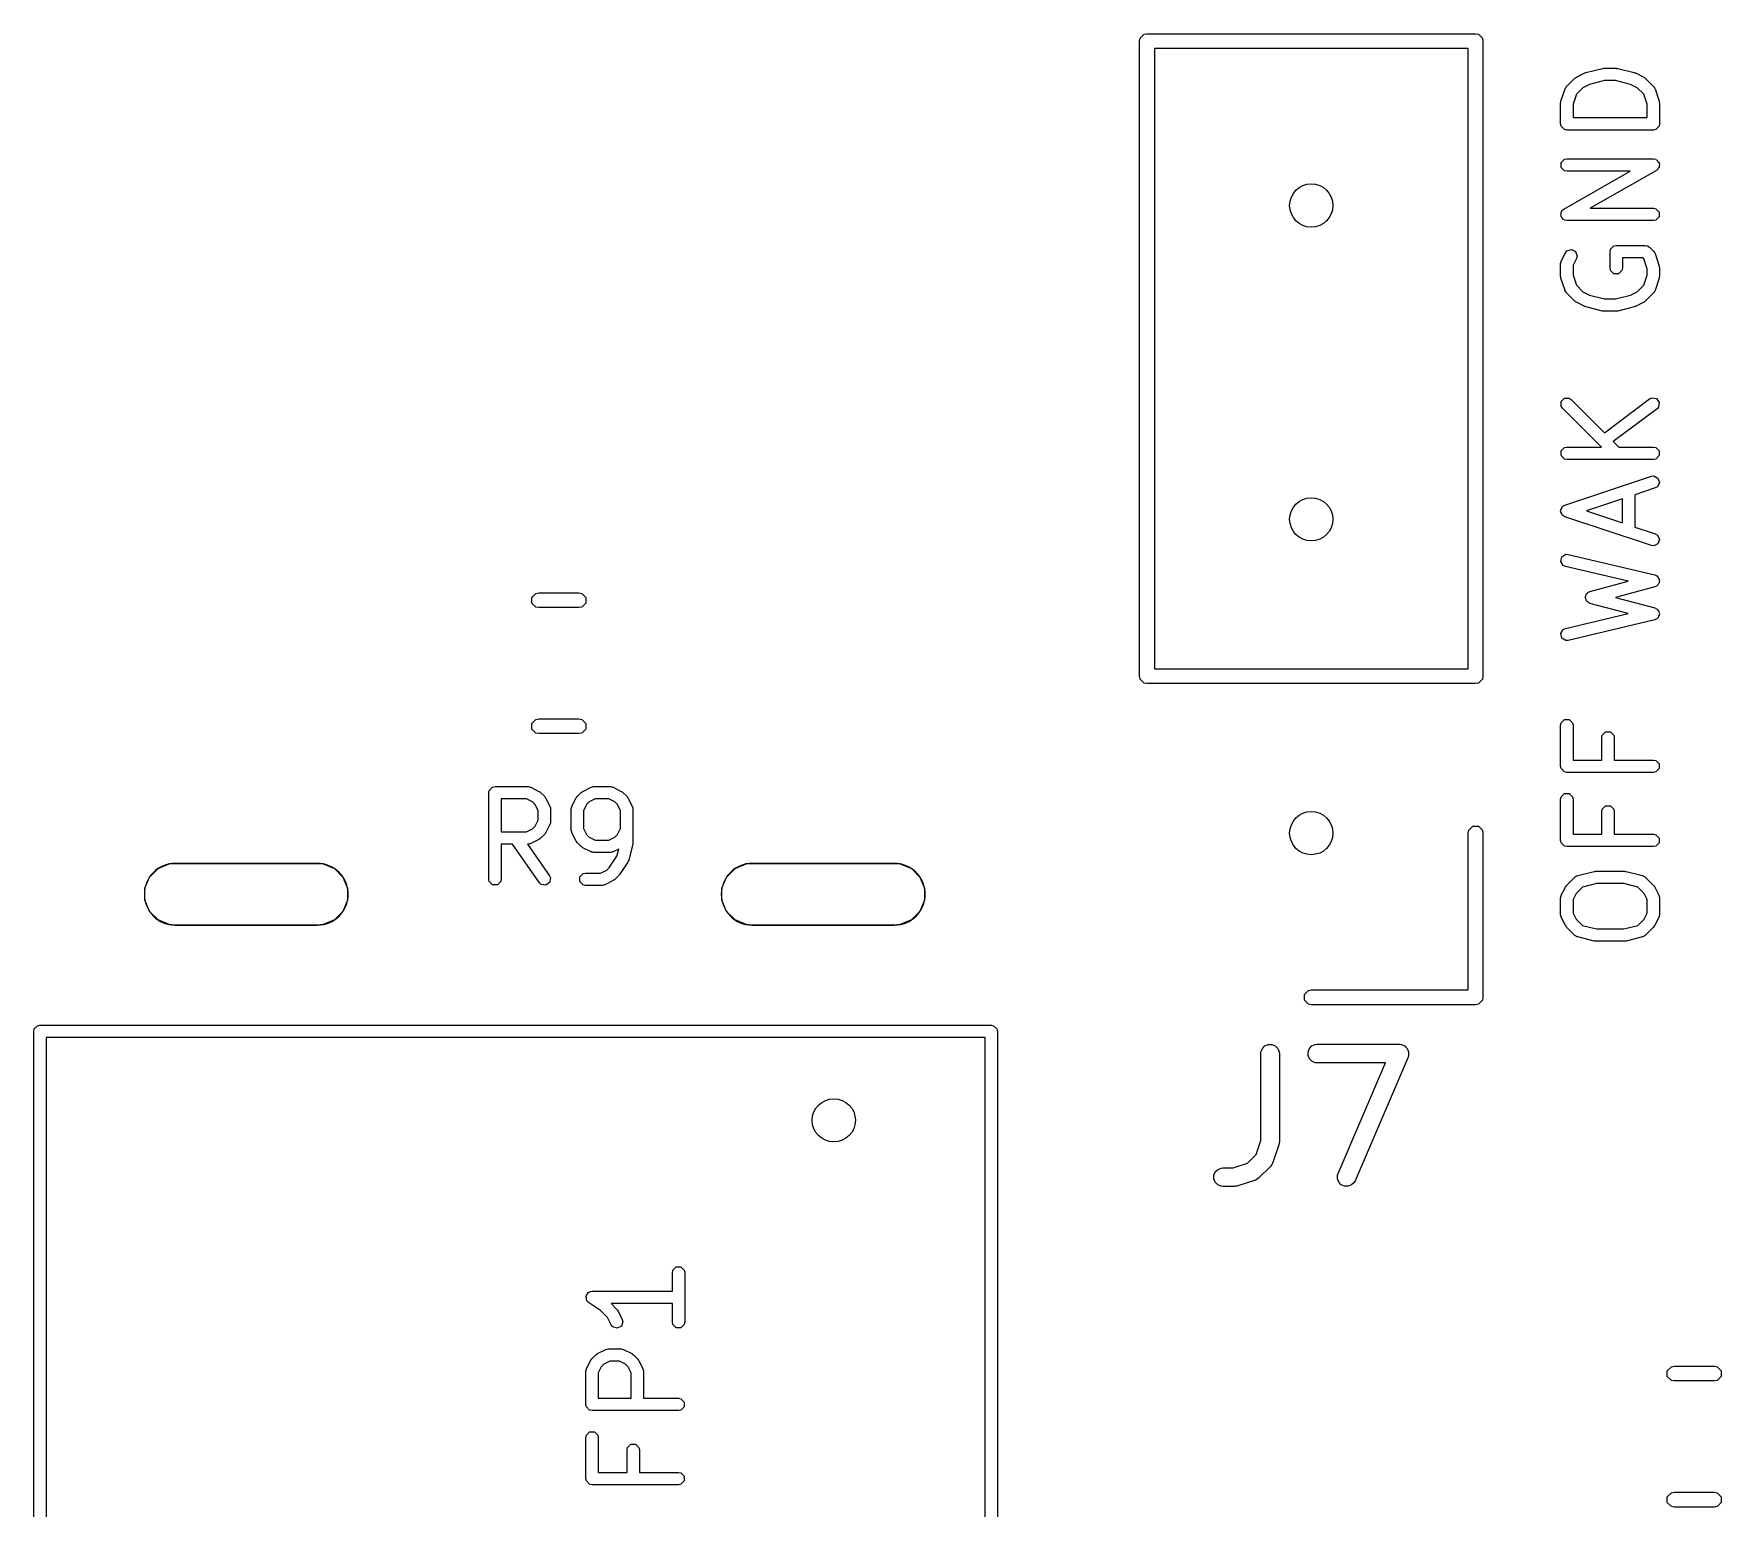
# Model space of a CAD drawing. Extents: x 2.09 to 4.49, y -4.78 to -2.96.
# Drawn here: x 2.085 to 2.623, y -4.279 to -3.809 of the extents above; entities that cross this region are included whole.
import ezdxf

# ---------------------------------------------------------------- set-up
doc = ezdxf.new("R2010")
doc.units = 0
doc.header["$MEASUREMENT"] = 0
doc.layers.add('BLACK', color=7, linetype='CONTINUOUS')

msp = doc.modelspace()

# ---------------------------------------------------------------- linework, layer by layer
at = {"layer": 'BLACK', "linetype": 'CONTINUOUS'}
for p, q in [((2.4374, -3.81161), (2.43758, -3.81071)), ((2.4374, -4.01398), (2.4374, -3.81161)), ((2.43758, -3.81071), (2.43886, -3.80943)), ((2.43886, -3.80943), (2.43976, -3.80925)), ((2.43976, -3.80925), (2.54449, -3.80925)), ((2.54449, -3.80925), (2.54539, -3.80943)), ((2.54539, -3.80943), (2.54667, -3.81071)), ((2.54667, -3.81071), (2.54685, -3.81161)), ((2.54685, -3.81161), (2.54685, -4.01398)), ((2.44213, -3.81398), (2.44213, -4.01161)), ((2.54213, -3.81398), (2.44213, -3.81398)), ((2.54213, -4.01161), (2.54213, -3.81398)), ((2.57638, -3.82327), (2.57662, -3.82308)), ((2.57662, -3.82308), (2.57925, -3.82176)), ((2.57925, -3.82176), (2.57946, -3.82171)), ((2.57946, -3.82171), (2.57965, -3.82162)), ((2.57965, -3.82162), (2.5849, -3.8203)), ((2.5849, -3.8203), (2.58514, -3.82029)), ((2.58514, -3.82029), (2.58538, -3.82024)), ((2.58538, -3.82024), (2.58932, -3.82024)), ((2.58932, -3.82024), (2.58955, -3.82029)), ((2.58955, -3.82029), (2.58979, -3.8203)), ((2.58979, -3.8203), (2.59504, -3.82162)), ((2.59504, -3.82162), (2.59524, -3.82171)), ((2.59524, -3.82171), (2.59545, -3.82176)), ((2.59545, -3.82176), (2.59807, -3.82308)), ((2.59807, -3.82308), (2.59832, -3.82327)), ((2.5717, -3.83078), (2.57301, -3.82684)), ((2.57301, -3.82684), (2.57306, -3.82675)), ((2.57306, -3.82671), (2.57324, -3.82645)), ((2.57306, -3.82675), (2.57306, -3.82671)), ((2.57324, -3.82645), (2.57339, -3.82617)), ((2.57339, -3.82617), (2.57343, -3.82615)), ((2.57343, -3.82615), (2.57349, -3.82607)), ((2.57349, -3.82607), (2.57611, -3.82345)), ((2.5766, -3.82853), (2.57554, -3.83172)), ((2.57611, -3.82345), (2.57638, -3.82327)), ((2.57867, -3.82646), (2.5766, -3.82853)), ((2.58082, -3.82538), (2.57867, -3.82646)), ((2.58562, -3.82418), (2.58082, -3.82538)), ((2.58907, -3.82418), (2.58562, -3.82418)), ((2.59388, -3.82538), (2.58907, -3.82418)), ((2.59602, -3.82646), (2.59388, -3.82538)), ((2.59809, -3.82853), (2.59602, -3.82646)), ((2.59916, -3.83172), (2.59809, -3.82853)), ((2.59832, -3.82327), (2.59858, -3.82345)), ((2.59858, -3.82345), (2.60121, -3.82607)), ((2.60121, -3.82607), (2.60126, -3.82615)), ((2.60126, -3.82615), (2.6013, -3.82617)), ((2.6013, -3.82617), (2.60146, -3.82645)), ((2.60146, -3.82645), (2.60163, -3.82671)), ((2.60163, -3.82671), (2.60163, -3.82675)), ((2.60163, -3.82675), (2.60168, -3.82684)), ((2.60168, -3.82684), (2.60299, -3.83078)), ((2.5716, -3.8314), (2.57166, -3.83109)), ((2.5716, -3.83796), (2.5716, -3.8314)), ((2.57166, -3.83109), (2.5717, -3.83078)), ((2.57554, -3.83172), (2.57554, -3.83599)), ((2.59916, -3.83599), (2.59916, -3.83172)), ((2.60299, -3.83078), (2.60303, -3.83109)), ((2.60303, -3.83109), (2.6031, -3.8314)), ((2.6031, -3.8314), (2.6031, -3.83796)), ((2.57175, -3.83871), (2.5716, -3.83796)), ((2.57281, -3.83978), (2.57175, -3.83871)), ((2.57554, -3.83599), (2.59916, -3.83599)), ((2.60295, -3.83871), (2.60188, -3.83978)), ((2.6031, -3.83796), (2.60295, -3.83871)), ((2.57357, -3.83993), (2.57281, -3.83978)), ((2.60113, -3.83993), (2.57357, -3.83993)), ((2.60188, -3.83978), (2.60113, -3.83993)), ((2.57175, -3.85033), (2.57281, -3.84927)), ((2.57281, -3.84927), (2.57357, -3.84912)), ((2.57357, -3.84912), (2.60113, -3.84912)), ((2.60113, -3.84912), (2.60188, -3.84927)), ((2.60188, -3.84927), (2.60207, -3.84946)), ((2.60207, -3.84946), (2.60233, -3.84953)), ((2.60233, -3.84953), (2.60259, -3.84997)), ((2.60259, -3.84997), (2.60295, -3.85033)), ((2.57175, -3.85184), (2.57175, -3.85033)), ((2.57281, -3.8529), (2.57175, -3.85184)), ((2.57259, -3.86512), (2.59371, -3.85305)), ((2.57357, -3.85305), (2.57281, -3.8529)), ((2.59371, -3.85305), (2.57357, -3.85305)), ((2.6021, -3.85279), (2.58098, -3.86486)), ((2.60268, -3.85229), (2.6021, -3.85279)), ((2.60275, -3.85203), (2.60268, -3.85229)), ((2.60295, -3.85184), (2.60275, -3.85203)), ((2.60295, -3.85033), (2.60295, -3.8506)), ((2.60295, -3.8506), (2.60308, -3.85084)), ((2.60308, -3.85084), (2.60295, -3.85133)), ((2.60295, -3.85133), (2.60295, -3.85184)), ((2.57175, -3.86608), (2.57194, -3.86589)), ((2.57175, -3.86659), (2.57175, -3.86608)), ((2.57194, -3.86589), (2.57201, -3.86563)), ((2.57201, -3.86563), (2.57259, -3.86512)), ((2.58098, -3.86486), (2.60113, -3.86486)), ((2.60113, -3.86486), (2.60188, -3.86501)), ((2.60188, -3.86501), (2.60295, -3.86608)), ((2.60295, -3.86608), (2.60295, -3.86759)), ((2.57162, -3.86708), (2.57175, -3.86659)), ((2.57175, -3.86732), (2.57162, -3.86708)), ((2.57175, -3.86759), (2.57175, -3.86732)), ((2.57211, -3.86795), (2.57175, -3.86759)), ((2.57236, -3.86839), (2.57211, -3.86795)), ((2.57262, -3.86846), (2.57236, -3.86839)), ((2.57281, -3.86865), (2.57262, -3.86846)), ((2.57357, -3.8688), (2.57281, -3.86865)), ((2.60113, -3.8688), (2.57357, -3.8688)), ((2.60188, -3.86865), (2.60113, -3.8688)), ((2.60295, -3.86759), (2.60188, -3.86865)), ((2.5875, -3.87789), (2.58856, -3.87682)), ((2.58856, -3.87682), (2.58932, -3.87668)), ((2.58932, -3.87668), (2.5985, -3.87668)), ((2.5985, -3.87668), (2.59926, -3.87682)), ((2.59926, -3.87682), (2.59989, -3.87725)), ((2.5716, -3.88244), (2.57169, -3.88214)), ((2.57169, -3.88214), (2.57175, -3.88183)), ((2.57175, -3.88183), (2.57178, -3.8818)), ((2.57178, -3.8818), (2.57181, -3.8817)), ((2.57181, -3.8817), (2.57312, -3.87908)), ((2.57312, -3.87908), (2.57359, -3.87847)), ((2.57359, -3.87847), (2.57502, -3.87799)), ((2.57502, -3.87799), (2.57637, -3.87867)), ((2.57664, -3.88084), (2.57554, -3.88305)), ((2.57637, -3.87867), (2.57684, -3.8801)), ((2.57684, -3.8801), (2.57664, -3.88084)), ((2.58735, -3.87864), (2.5875, -3.87789)), ((2.58735, -3.88389), (2.58735, -3.87864)), ((2.59769, -3.88061), (2.59128, -3.88061)), ((2.59128, -3.88061), (2.59128, -3.88389)), ((2.59809, -3.88102), (2.59769, -3.88061)), ((2.59916, -3.88421), (2.59809, -3.88102)), ((2.59989, -3.87725), (2.60121, -3.87856)), ((2.60121, -3.87856), (2.60126, -3.87865)), ((2.60126, -3.87865), (2.6013, -3.87867)), ((2.6013, -3.87867), (2.60146, -3.87894)), ((2.60146, -3.87894), (2.60163, -3.8792)), ((2.60163, -3.8792), (2.60163, -3.87925)), ((2.60163, -3.87925), (2.60168, -3.87933)), ((2.60168, -3.87933), (2.60299, -3.88327)), ((2.57162, -3.88248), (2.5716, -3.88244)), ((2.5716, -3.88258), (2.57162, -3.88248)), ((2.5716, -3.88652), (2.5716, -3.88258)), ((2.57166, -3.88683), (2.5716, -3.88652)), ((2.5717, -3.88714), (2.57166, -3.88683)), ((2.57301, -3.89108), (2.5717, -3.88714)), ((2.57554, -3.88305), (2.57554, -3.8862)), ((2.57554, -3.8862), (2.5766, -3.88939)), ((2.5875, -3.88465), (2.58735, -3.88389)), ((2.58856, -3.88571), (2.5875, -3.88465)), ((2.59007, -3.88571), (2.58856, -3.88571)), ((2.59113, -3.88465), (2.59007, -3.88571)), ((2.59128, -3.88389), (2.59113, -3.88465)), ((2.59809, -3.88939), (2.59916, -3.8862)), ((2.59916, -3.8862), (2.59916, -3.88421)), ((2.60299, -3.88714), (2.60168, -3.89108)), ((2.60299, -3.88327), (2.60303, -3.88358)), ((2.60303, -3.88683), (2.60299, -3.88714)), ((2.60303, -3.88358), (2.6031, -3.88389)), ((2.6031, -3.88652), (2.60303, -3.88683)), ((2.6031, -3.88389), (2.6031, -3.88652)), ((2.57306, -3.89116), (2.57301, -3.89108)), ((2.57306, -3.89121), (2.57306, -3.89116)), ((2.57324, -3.89147), (2.57306, -3.89121)), ((2.57339, -3.89174), (2.57324, -3.89147)), ((2.57343, -3.89176), (2.57339, -3.89174)), ((2.57349, -3.89185), (2.57343, -3.89176)), ((2.57611, -3.89447), (2.57349, -3.89185)), ((2.5766, -3.88939), (2.57867, -3.89146)), ((2.57867, -3.89146), (2.58082, -3.89253)), ((2.58082, -3.89253), (2.58562, -3.89374)), ((2.58907, -3.89374), (2.59388, -3.89253)), ((2.59388, -3.89253), (2.59602, -3.89146)), ((2.59602, -3.89146), (2.59809, -3.88939)), ((2.60121, -3.89185), (2.59858, -3.89447)), ((2.60126, -3.89176), (2.60121, -3.89185)), ((2.6013, -3.89174), (2.60126, -3.89176)), ((2.60146, -3.89147), (2.6013, -3.89174)), ((2.60163, -3.89121), (2.60146, -3.89147)), ((2.60168, -3.89108), (2.60163, -3.89116)), ((2.60163, -3.89116), (2.60163, -3.89121)), ((2.57638, -3.89465), (2.57611, -3.89447)), ((2.57662, -3.89484), (2.57638, -3.89465)), ((2.57925, -3.89615), (2.57662, -3.89484)), ((2.57946, -3.89621), (2.57925, -3.89615)), ((2.57965, -3.8963), (2.57946, -3.89621)), ((2.5849, -3.89761), (2.57965, -3.8963)), ((2.58514, -3.89763), (2.5849, -3.89761)), ((2.58538, -3.89767), (2.58514, -3.89763)), ((2.58932, -3.89767), (2.58538, -3.89767)), ((2.58562, -3.89374), (2.58907, -3.89374)), ((2.58955, -3.89763), (2.58932, -3.89767)), ((2.58979, -3.89761), (2.58955, -3.89763)), ((2.59504, -3.8963), (2.58979, -3.89761)), ((2.59524, -3.89621), (2.59504, -3.8963)), ((2.59545, -3.89615), (2.59524, -3.89621)), ((2.59807, -3.89484), (2.59545, -3.89615)), ((2.59832, -3.89465), (2.59807, -3.89484)), ((2.59858, -3.89447), (2.59832, -3.89465)), ((2.57175, -3.92645), (2.57281, -3.92538)), ((2.57281, -3.92538), (2.57432, -3.92538)), ((2.57432, -3.92538), (2.57496, -3.92581)), ((2.59995, -3.92563), (2.60064, -3.92529)), ((2.60064, -3.92529), (2.60213, -3.92551)), ((2.57175, -3.92795), (2.57175, -3.92645)), ((2.57218, -3.92859), (2.57175, -3.92795)), ((2.58456, -3.94098), (2.57218, -3.92859)), ((2.57496, -3.92581), (2.58556, -3.93641)), ((2.58556, -3.93641), (2.59995, -3.92563)), ((2.60231, -3.92877), (2.58838, -3.93922)), ((2.60213, -3.92551), (2.60303, -3.92671)), ((2.60282, -3.9282), (2.60231, -3.92877)), ((2.60303, -3.92671), (2.60282, -3.9282)), ((2.57175, -3.94219), (2.57281, -3.94113)), ((2.57281, -3.94113), (2.57357, -3.94098)), ((2.57357, -3.94098), (2.58456, -3.94098)), ((2.58838, -3.93922), (2.59013, -3.94098)), ((2.59013, -3.94098), (2.60113, -3.94098)), ((2.60113, -3.94098), (2.60188, -3.94113)), ((2.60188, -3.94113), (2.60295, -3.94219)), ((2.57175, -3.9437), (2.57175, -3.94219)), ((2.57281, -3.94477), (2.57175, -3.9437)), ((2.57357, -3.94492), (2.57281, -3.94477)), ((2.60113, -3.94492), (2.57357, -3.94492)), ((2.60188, -3.94477), (2.60113, -3.94492)), ((2.60295, -3.9437), (2.60188, -3.94477)), ((2.60295, -3.94219), (2.60295, -3.9437)), ((2.57295, -3.95945), (2.6005, -3.95027)), ((2.6005, -3.95027), (2.60127, -3.95017)), ((2.60127, -3.95017), (2.60261, -3.95084)), ((2.60309, -3.95227), (2.60242, -3.95362)), ((2.60261, -3.95084), (2.60309, -3.95227)), ((2.59128, -3.95749), (2.57979, -3.96132)), ((2.59128, -3.96515), (2.59128, -3.95749)), ((2.60175, -3.954), (2.59522, -3.95618)), ((2.59522, -3.95618), (2.59522, -3.96646)), ((2.60242, -3.95362), (2.60175, -3.954)), ((2.5716, -3.96118), (2.57188, -3.96062)), ((2.57165, -3.96132), (2.5716, -3.96118)), ((2.5716, -3.96146), (2.57165, -3.96132)), ((2.57188, -3.96202), (2.5716, -3.96146)), ((2.57188, -3.96062), (2.57208, -3.96003)), ((2.57208, -3.96261), (2.57188, -3.96202)), ((2.57208, -3.96003), (2.57221, -3.95997)), ((2.57221, -3.96268), (2.57208, -3.96261)), ((2.57221, -3.95997), (2.57228, -3.95983)), ((2.57228, -3.96281), (2.57221, -3.96268)), ((2.57228, -3.95983), (2.57295, -3.95945)), ((2.57295, -3.96319), (2.57228, -3.96281)), ((2.57979, -3.96132), (2.59128, -3.96515)), ((2.6005, -3.97237), (2.57295, -3.96319)), ((2.59522, -3.96646), (2.60175, -3.96864)), ((2.60127, -3.97247), (2.6005, -3.97237)), ((2.60261, -3.9718), (2.60127, -3.97247)), ((2.60175, -3.96864), (2.60242, -3.96902)), ((2.60242, -3.96902), (2.60309, -3.97037)), ((2.60309, -3.97037), (2.60261, -3.9718)), ((2.57162, -3.97738), (2.57197, -3.97591)), ((2.57241, -3.97866), (2.57162, -3.97738)), ((2.57197, -3.97591), (2.57326, -3.97512)), ((2.57311, -3.97898), (2.57241, -3.97866)), ((2.59308, -3.98374), (2.57311, -3.97898)), ((2.57326, -3.97512), (2.57402, -3.97515)), ((2.57402, -3.97515), (2.60158, -3.98172)), ((2.58094, -3.98698), (2.59308, -3.98374)), ((2.60158, -3.98172), (2.60228, -3.98204)), ((2.60228, -3.98204), (2.60244, -3.98229)), ((2.60244, -3.98229), (2.60269, -3.98243)), ((2.60269, -3.98243), (2.60282, -3.9829)), ((2.60283, -3.98431), (2.60272, -3.98478)), ((2.60282, -3.9829), (2.60307, -3.98332)), ((2.60308, -3.98389), (2.60283, -3.98431)), ((2.60307, -3.98332), (2.603, -3.98361)), ((2.603, -3.98361), (2.60308, -3.98389)), ((2.24378, -3.98886), (2.24506, -3.98758)), ((2.24378, -3.99067), (2.24378, -3.98886)), ((2.24506, -3.98758), (2.24596, -3.9874)), ((2.24596, -3.9874), (2.25878, -3.9874)), ((2.25878, -3.9874), (2.25968, -3.98758)), ((2.25968, -3.98758), (2.26096, -3.98886)), ((2.26096, -3.98886), (2.26096, -3.99067)), ((2.57949, -3.98862), (2.57975, -3.98818)), ((2.57956, -3.98888), (2.57949, -3.98862)), ((2.57949, -3.98914), (2.57956, -3.98888)), ((2.57975, -3.98958), (2.57949, -3.98914)), ((2.57975, -3.98818), (2.57988, -3.98768)), ((2.57988, -3.99008), (2.57975, -3.98958)), ((2.57988, -3.98768), (2.58011, -3.98755)), ((2.58011, -3.98755), (2.58025, -3.98732)), ((2.58025, -3.98732), (2.58094, -3.98698)), ((2.60163, -3.98553), (2.58908, -3.98888)), ((2.58908, -3.98888), (2.60163, -3.99223)), ((2.60232, -3.98519), (2.60163, -3.98553)), ((2.60247, -3.98494), (2.60232, -3.98519)), ((2.60272, -3.98478), (2.60247, -3.98494)), ((2.24506, -3.99195), (2.24378, -3.99067)), ((2.24596, -3.99213), (2.24506, -3.99195)), ((2.25878, -3.99213), (2.24596, -3.99213)), ((2.25968, -3.99195), (2.25878, -3.99213)), ((2.26096, -3.99067), (2.25968, -3.99195)), ((2.57311, -3.99878), (2.59308, -3.99402)), ((2.58011, -3.99021), (2.57988, -3.99008)), ((2.58025, -3.99044), (2.58011, -3.99021)), ((2.58094, -3.99078), (2.58025, -3.99044)), ((2.59308, -3.99402), (2.58094, -3.99078)), ((2.60163, -3.99223), (2.60232, -3.99257)), ((2.60232, -3.99257), (2.60247, -3.99282)), ((2.60247, -3.99282), (2.60272, -3.99297)), ((2.60282, -3.99486), (2.60269, -3.99533)), ((2.60272, -3.99297), (2.60283, -3.99345)), ((2.60307, -3.99444), (2.60282, -3.99486)), ((2.60283, -3.99345), (2.60308, -3.99387)), ((2.60308, -3.99387), (2.603, -3.99415)), ((2.603, -3.99415), (2.60307, -3.99444)), ((2.57162, -4.00038), (2.57241, -3.9991)), ((2.57197, -4.00184), (2.57162, -4.00038)), ((2.57241, -3.9991), (2.57311, -3.99878)), ((2.60158, -3.99604), (2.57402, -4.00261)), ((2.60228, -3.99572), (2.60158, -3.99604)), ((2.60244, -3.99547), (2.60228, -3.99572)), ((2.60269, -3.99533), (2.60244, -3.99547)), ((2.57326, -4.00263), (2.57197, -4.00184)), ((2.57402, -4.00261), (2.57326, -4.00263)), ((2.43758, -4.01488), (2.4374, -4.01398)), ((2.43886, -4.01616), (2.43758, -4.01488)), ((2.43976, -4.01634), (2.43886, -4.01616)), ((2.54449, -4.01634), (2.43976, -4.01634)), ((2.44213, -4.01161), (2.54213, -4.01161)), ((2.54539, -4.01616), (2.54449, -4.01634)), ((2.54667, -4.01488), (2.54539, -4.01616)), ((2.54685, -4.01398), (2.54667, -4.01488)), ((2.24506, -4.02774), (2.24596, -4.02756)), ((2.24596, -4.02756), (2.25878, -4.02756)), ((2.25878, -4.02756), (2.25968, -4.02774)), ((2.24378, -4.02902), (2.24506, -4.02774)), ((2.24378, -4.03083), (2.24378, -4.02902)), ((2.24506, -4.0321), (2.24378, -4.03083)), ((2.24596, -4.03228), (2.24506, -4.0321)), ((2.25878, -4.03228), (2.24596, -4.03228)), ((2.25968, -4.0321), (2.25878, -4.03228)), ((2.25968, -4.02774), (2.26096, -4.02902)), ((2.26096, -4.03083), (2.25968, -4.0321)), ((2.26096, -4.02902), (2.26096, -4.03083)), ((2.5716, -4.02956), (2.57175, -4.02881)), ((2.5716, -4.04269), (2.5716, -4.02956)), ((2.57175, -4.02881), (2.57281, -4.02774)), ((2.57281, -4.02774), (2.57432, -4.02774)), ((2.57432, -4.02774), (2.57539, -4.02881)), ((2.57539, -4.02881), (2.57554, -4.02956)), ((2.57554, -4.02956), (2.57554, -4.04072)), ((2.58472, -4.0335), (2.58487, -4.03275)), ((2.58487, -4.03275), (2.58594, -4.03168)), ((2.58594, -4.03168), (2.58744, -4.03168)), ((2.58744, -4.03168), (2.58851, -4.03275)), ((2.58851, -4.03275), (2.58866, -4.0335)), ((2.58472, -4.04072), (2.58472, -4.0335)), ((2.58866, -4.0335), (2.58866, -4.04072)), ((2.57175, -4.04344), (2.5716, -4.04269)), ((2.57281, -4.0445), (2.57175, -4.04344)), ((2.57554, -4.04072), (2.58472, -4.04072)), ((2.58866, -4.04072), (2.60113, -4.04072)), ((2.60113, -4.04072), (2.60188, -4.04087)), ((2.60188, -4.04087), (2.60295, -4.04193)), ((2.60295, -4.04344), (2.60188, -4.0445)), ((2.60295, -4.04193), (2.60295, -4.04344)), ((2.57357, -4.04465), (2.57281, -4.0445)), ((2.60113, -4.04465), (2.57357, -4.04465)), ((2.60188, -4.0445), (2.60113, -4.04465)), ((2.23006, -4.05113), (2.23021, -4.05037)), ((2.23006, -4.07869), (2.23006, -4.05113)), ((2.23021, -4.05037), (2.23127, -4.04931)), ((2.23127, -4.04931), (2.23203, -4.04916)), ((2.23203, -4.04916), (2.24253, -4.04916)), ((2.24206, -4.0531), (2.234, -4.0531)), ((2.234, -4.0531), (2.234, -4.06359)), ((2.24399, -4.05406), (2.24206, -4.0531)), ((2.24253, -4.04916), (2.24262, -4.04918)), ((2.24262, -4.04918), (2.24267, -4.04916)), ((2.24267, -4.04916), (2.24297, -4.04925)), ((2.24297, -4.04925), (2.24328, -4.04931)), ((2.24328, -4.04931), (2.24331, -4.04934)), ((2.24331, -4.04934), (2.24341, -4.04937)), ((2.24341, -4.04937), (2.24603, -4.05068)), ((2.24485, -4.05492), (2.24399, -4.05406)), ((2.24603, -4.05068), (2.24628, -4.05087)), ((2.24628, -4.05087), (2.24654, -4.05105)), ((2.24654, -4.05105), (2.24786, -4.05236)), ((2.24786, -4.05236), (2.24803, -4.05262)), ((2.24803, -4.05262), (2.24822, -4.05287)), ((2.24822, -4.05287), (2.24954, -4.0555)), ((2.25651, -4.0555), (2.25783, -4.05287)), ((2.25783, -4.05287), (2.25802, -4.05262)), ((2.25802, -4.05262), (2.2582, -4.05236)), ((2.2582, -4.05236), (2.25951, -4.05105)), ((2.25951, -4.05105), (2.25977, -4.05087)), ((2.25977, -4.05087), (2.26002, -4.05068)), ((2.26002, -4.05068), (2.26264, -4.04937)), ((2.26207, -4.05406), (2.2612, -4.05492)), ((2.26399, -4.0531), (2.26207, -4.05406)), ((2.26264, -4.04937), (2.26274, -4.04934)), ((2.26274, -4.04934), (2.26277, -4.04931)), ((2.26277, -4.04931), (2.26308, -4.04925)), ((2.26308, -4.04925), (2.26338, -4.04916)), ((2.26338, -4.04916), (2.26343, -4.04918)), ((2.26343, -4.04918), (2.26352, -4.04916)), ((2.26352, -4.04916), (2.26877, -4.04916)), ((2.26831, -4.0531), (2.26399, -4.0531)), ((2.27023, -4.05406), (2.26831, -4.0531)), ((2.26877, -4.04916), (2.26887, -4.04918)), ((2.26887, -4.04918), (2.26891, -4.04916)), ((2.26891, -4.04916), (2.26922, -4.04925)), ((2.26922, -4.04925), (2.26953, -4.04931)), ((2.26953, -4.04931), (2.26956, -4.04934)), ((2.26956, -4.04934), (2.26965, -4.04937)), ((2.26965, -4.04937), (2.27228, -4.05068)), ((2.27109, -4.05492), (2.27023, -4.05406)), ((2.27228, -4.05068), (2.27253, -4.05087)), ((2.27253, -4.05087), (2.27279, -4.05105)), ((2.27279, -4.05105), (2.2741, -4.05236)), ((2.2741, -4.05236), (2.27428, -4.05262)), ((2.27428, -4.05262), (2.27447, -4.05287)), ((2.27447, -4.05287), (2.27578, -4.0555)), ((2.5716, -4.05318), (2.57175, -4.05243)), ((2.5716, -4.06631), (2.5716, -4.05318)), ((2.57175, -4.05243), (2.57281, -4.05137)), ((2.57281, -4.05137), (2.57432, -4.05137)), ((2.57432, -4.05137), (2.57539, -4.05243)), ((2.57539, -4.05243), (2.57554, -4.05318)), ((2.57554, -4.05318), (2.57554, -4.06434)), ((2.24581, -4.05684), (2.24485, -4.05492)), ((2.24581, -4.05985), (2.24581, -4.05684)), ((2.24954, -4.0555), (2.24956, -4.05559)), ((2.24956, -4.05559), (2.24959, -4.05562)), ((2.24959, -4.05562), (2.24966, -4.05593)), ((2.24966, -4.05593), (2.24974, -4.05624)), ((2.24974, -4.05624), (2.24973, -4.05628)), ((2.24973, -4.05628), (2.24974, -4.05638)), ((2.24974, -4.05638), (2.24974, -4.06031)), ((2.25631, -4.05624), (2.25639, -4.05593)), ((2.25633, -4.05628), (2.25631, -4.05624)), ((2.25631, -4.05638), (2.25633, -4.05628)), ((2.25631, -4.06294), (2.25631, -4.05638)), ((2.25639, -4.05593), (2.25646, -4.05562)), ((2.25646, -4.05562), (2.25649, -4.05559)), ((2.25649, -4.05559), (2.25651, -4.0555)), ((2.2612, -4.05492), (2.26024, -4.05684)), ((2.26024, -4.05684), (2.26024, -4.06247)), ((2.27205, -4.05684), (2.27109, -4.05492)), ((2.27205, -4.06247), (2.27205, -4.05684)), ((2.27578, -4.0555), (2.27581, -4.05559)), ((2.27581, -4.05559), (2.27584, -4.05562)), ((2.27584, -4.05562), (2.2759, -4.05593)), ((2.2759, -4.05593), (2.27599, -4.05624)), ((2.27599, -4.05624), (2.27597, -4.05628)), ((2.27597, -4.05628), (2.27599, -4.05638)), ((2.27599, -4.05638), (2.27599, -4.06688)), ((2.58472, -4.05712), (2.58487, -4.05637)), ((2.58472, -4.06434), (2.58472, -4.05712)), ((2.58487, -4.05637), (2.58594, -4.0553)), ((2.58594, -4.0553), (2.58744, -4.0553)), ((2.58744, -4.0553), (2.58851, -4.05637)), ((2.58851, -4.05637), (2.58866, -4.05712)), ((2.58866, -4.05712), (2.58866, -4.06434)), ((2.234, -4.06359), (2.24206, -4.06359)), ((2.24206, -4.06359), (2.24399, -4.06263)), ((2.24399, -4.06263), (2.24485, -4.06177)), ((2.24485, -4.06177), (2.24581, -4.05985)), ((2.24786, -4.06433), (2.24654, -4.06564)), ((2.24803, -4.06407), (2.24786, -4.06433)), ((2.24822, -4.06382), (2.24803, -4.06407)), ((2.24954, -4.06119), (2.24822, -4.06382)), ((2.24956, -4.0611), (2.24954, -4.06119)), ((2.24959, -4.06107), (2.24956, -4.0611)), ((2.24966, -4.06076), (2.24959, -4.06107)), ((2.24974, -4.06045), (2.24966, -4.06076)), ((2.24974, -4.06031), (2.24973, -4.06041)), ((2.24973, -4.06041), (2.24974, -4.06045)), ((2.25633, -4.06304), (2.25631, -4.06294)), ((2.25631, -4.06308), (2.25633, -4.06304)), ((2.25639, -4.06338), (2.25631, -4.06308)), ((2.25646, -4.06369), (2.25639, -4.06338)), ((2.25649, -4.06372), (2.25646, -4.06369)), ((2.25651, -4.06382), (2.25649, -4.06372)), ((2.25783, -4.06644), (2.25651, -4.06382)), ((2.26024, -4.06247), (2.2612, -4.0644)), ((2.2612, -4.0644), (2.26207, -4.06526)), ((2.27023, -4.06526), (2.27109, -4.0644)), ((2.27109, -4.0644), (2.27205, -4.06247)), ((2.54213, -4.06398), (2.54231, -4.06307)), ((2.54213, -4.11398), (2.54213, -4.06398)), ((2.54231, -4.06307), (2.54358, -4.06179)), ((2.54358, -4.06179), (2.54539, -4.06179)), ((2.54539, -4.06179), (2.54667, -4.06307)), ((2.54667, -4.06307), (2.54685, -4.06398)), ((2.54685, -4.06398), (2.54685, -4.11634)), ((2.57554, -4.06434), (2.58472, -4.06434)), ((2.58866, -4.06434), (2.60113, -4.06434)), ((2.60113, -4.06434), (2.60188, -4.06449)), ((2.60188, -4.06449), (2.60295, -4.06555)), ((2.23756, -4.06753), (2.234, -4.06753)), ((2.234, -4.06753), (2.234, -4.07869)), ((2.24616, -4.07982), (2.23756, -4.06753)), ((2.24253, -4.06753), (2.24237, -4.06753)), ((2.24237, -4.06753), (2.24939, -4.07756)), ((2.24262, -4.06751), (2.24253, -4.06753)), ((2.24267, -4.06753), (2.24262, -4.06751)), ((2.24297, -4.06744), (2.24267, -4.06753)), ((2.24328, -4.06738), (2.24297, -4.06744)), ((2.24331, -4.06735), (2.24328, -4.06738)), ((2.24341, -4.06732), (2.24331, -4.06735)), ((2.24603, -4.06601), (2.24341, -4.06732)), ((2.24628, -4.06582), (2.24603, -4.06601)), ((2.24654, -4.06564), (2.24628, -4.06582)), ((2.25802, -4.06669), (2.25783, -4.06644)), ((2.2582, -4.06695), (2.25802, -4.06669)), ((2.25951, -4.06827), (2.2582, -4.06695)), ((2.25977, -4.06844), (2.25951, -4.06827)), ((2.26002, -4.06864), (2.25977, -4.06844)), ((2.26264, -4.06995), (2.26002, -4.06864)), ((2.26207, -4.06526), (2.26399, -4.06622)), ((2.26274, -4.06997), (2.26264, -4.06995)), ((2.26277, -4.07001), (2.26274, -4.06997)), ((2.26308, -4.07007), (2.26277, -4.07001)), ((2.26338, -4.07015), (2.26308, -4.07007)), ((2.26343, -4.07014), (2.26338, -4.07015)), ((2.26352, -4.07016), (2.26343, -4.07014)), ((2.26877, -4.07016), (2.26352, -4.07016)), ((2.26399, -4.06622), (2.26831, -4.06622)), ((2.26831, -4.06622), (2.27023, -4.06526)), ((2.26887, -4.07014), (2.26877, -4.07016)), ((2.26891, -4.07015), (2.26887, -4.07014)), ((2.26922, -4.07007), (2.26891, -4.07015)), ((2.26953, -4.07001), (2.26922, -4.07007)), ((2.26956, -4.06997), (2.26953, -4.07001)), ((2.26965, -4.06995), (2.26956, -4.06997)), ((2.27145, -4.06905), (2.26965, -4.06995)), ((2.27088, -4.07132), (2.27145, -4.06905)), ((2.27593, -4.06735), (2.27462, -4.0726)), ((2.27594, -4.06711), (2.27593, -4.06735)), ((2.27599, -4.06688), (2.27594, -4.06711)), ((2.57175, -4.06706), (2.5716, -4.06631)), ((2.57281, -4.06813), (2.57175, -4.06706)), ((2.57357, -4.06828), (2.57281, -4.06813)), ((2.60113, -4.06828), (2.57357, -4.06828)), ((2.60188, -4.06813), (2.60113, -4.06828)), ((2.60295, -4.06706), (2.60188, -4.06813)), ((2.60295, -4.06555), (2.60295, -4.06706)), ((2.12194, -4.078), (2.12466, -4.07528)), ((2.12466, -4.07528), (2.12821, -4.07381)), ((2.12821, -4.07381), (2.13013, -4.07362)), ((2.13013, -4.07362), (2.1754, -4.07362)), ((2.1754, -4.07362), (2.13013, -4.07362)), ((2.1754, -4.07362), (2.17732, -4.07381)), ((2.17732, -4.07381), (2.18087, -4.07528)), ((2.18087, -4.07528), (2.18358, -4.078)), ((2.26568, -4.07672), (2.26761, -4.07576)), ((2.26761, -4.07576), (2.26856, -4.07481)), ((2.26856, -4.07481), (2.27088, -4.07132)), ((2.27435, -4.07322), (2.27172, -4.07715)), ((2.27448, -4.07291), (2.27435, -4.07322)), ((2.27462, -4.0726), (2.27448, -4.07291)), ((2.3058, -4.078), (2.30852, -4.07528)), ((2.30852, -4.07528), (2.31206, -4.07381)), ((2.31206, -4.07381), (2.31398, -4.07362)), ((2.31398, -4.07362), (2.35926, -4.07362)), ((2.35926, -4.07362), (2.31398, -4.07362)), ((2.35926, -4.07362), (2.36118, -4.07381)), ((2.36118, -4.07381), (2.36473, -4.07528)), ((2.36473, -4.07528), (2.36744, -4.078)), ((2.12047, -4.08154), (2.12194, -4.078)), ((2.18358, -4.078), (2.18505, -4.08154)), ((2.23021, -4.07944), (2.23006, -4.07869)), ((2.23127, -4.0805), (2.23021, -4.07944)), ((2.23278, -4.0805), (2.23127, -4.0805)), ((2.23385, -4.07944), (2.23278, -4.0805)), ((2.234, -4.07869), (2.23385, -4.07944)), ((2.24672, -4.08035), (2.24616, -4.07982)), ((2.2482, -4.08061), (2.24672, -4.08035)), ((2.24944, -4.07974), (2.2482, -4.08061)), ((2.24939, -4.07756), (2.2497, -4.07826)), ((2.2497, -4.07826), (2.24944, -4.07974)), ((2.25908, -4.07793), (2.26015, -4.07687)), ((2.25908, -4.07944), (2.25908, -4.07793)), ((2.26015, -4.0805), (2.25908, -4.07944)), ((2.26015, -4.07687), (2.2609, -4.07672)), ((2.2609, -4.08065), (2.26015, -4.0805)), ((2.2609, -4.07672), (2.26568, -4.07672)), ((2.26615, -4.08065), (2.2609, -4.08065)), ((2.26625, -4.08064), (2.26615, -4.08065)), ((2.26629, -4.08065), (2.26625, -4.08064)), ((2.26659, -4.08057), (2.26629, -4.08065)), ((2.2669, -4.0805), (2.26659, -4.08057)), ((2.26693, -4.08047), (2.2669, -4.0805)), ((2.26703, -4.08045), (2.26693, -4.08047)), ((2.26965, -4.07913), (2.26703, -4.08045)), ((2.2699, -4.07894), (2.26965, -4.07913)), ((2.27017, -4.07877), (2.2699, -4.07894)), ((2.27148, -4.07745), (2.27017, -4.07877)), ((2.27159, -4.07729), (2.27148, -4.07745)), ((2.27172, -4.07715), (2.27159, -4.07729)), ((2.30433, -4.08154), (2.3058, -4.078)), ((2.36744, -4.078), (2.36891, -4.08154)), ((2.57181, -4.0838), (2.57312, -4.08118)), ((2.57312, -4.08118), (2.57331, -4.08093)), ((2.57331, -4.08093), (2.57349, -4.08066)), ((2.57349, -4.08066), (2.57611, -4.07804)), ((2.57611, -4.07804), (2.57629, -4.07792)), ((2.57629, -4.07792), (2.57633, -4.07785)), ((2.57633, -4.07785), (2.57655, -4.07775)), ((2.57851, -4.08121), (2.5765, -4.08322)), ((2.57655, -4.07775), (2.57675, -4.07761)), ((2.57675, -4.07761), (2.57684, -4.07761)), ((2.57684, -4.07761), (2.57703, -4.07752)), ((2.57703, -4.07752), (2.58228, -4.07621)), ((2.583, -4.08009), (2.57851, -4.08121)), ((2.58228, -4.07621), (2.58252, -4.0762)), ((2.58252, -4.0762), (2.58275, -4.07615)), ((2.58275, -4.07615), (2.59194, -4.07615)), ((2.5917, -4.08009), (2.583, -4.08009)), ((2.59618, -4.08121), (2.5917, -4.08009)), ((2.59194, -4.07615), (2.59218, -4.0762)), ((2.59218, -4.0762), (2.59242, -4.07621)), ((2.59242, -4.07621), (2.59767, -4.07752)), ((2.5982, -4.08322), (2.59618, -4.08121)), ((2.59767, -4.07752), (2.59786, -4.07761)), ((2.59786, -4.07761), (2.59794, -4.07761)), ((2.59794, -4.07761), (2.59814, -4.07775)), ((2.59814, -4.07775), (2.59836, -4.07785)), ((2.59836, -4.07785), (2.5984, -4.07792)), ((2.5984, -4.07792), (2.59858, -4.07804)), ((2.59858, -4.07804), (2.60121, -4.08066)), ((2.60121, -4.08066), (2.60138, -4.08093)), ((2.60138, -4.08093), (2.60158, -4.08118)), ((2.60158, -4.08118), (2.60289, -4.0838)), ((2.12047, -4.08538), (2.12047, -4.08154)), ((2.12194, -4.08893), (2.12047, -4.08538)), ((2.18505, -4.08538), (2.18358, -4.08893)), ((2.18505, -4.08154), (2.18505, -4.08538)), ((2.30433, -4.08538), (2.30433, -4.08154)), ((2.3058, -4.08893), (2.30433, -4.08538)), ((2.36891, -4.08538), (2.36744, -4.08893)), ((2.36891, -4.08154), (2.36891, -4.08538)), ((2.5716, -4.08454), (2.57169, -4.08424)), ((2.57162, -4.08458), (2.5716, -4.08454)), ((2.5716, -4.08468), (2.57162, -4.08458)), ((2.5716, -4.08993), (2.5716, -4.08468)), ((2.57169, -4.08424), (2.57175, -4.08393)), ((2.57175, -4.08393), (2.57178, -4.08389)), ((2.57178, -4.08389), (2.57181, -4.0838)), ((2.5765, -4.08322), (2.57554, -4.08514)), ((2.57554, -4.08514), (2.57554, -4.08946)), ((2.59916, -4.08514), (2.5982, -4.08322)), ((2.59916, -4.08946), (2.59916, -4.08514)), ((2.60289, -4.0838), (2.60291, -4.08389)), ((2.60291, -4.08389), (2.60295, -4.08393)), ((2.60295, -4.08393), (2.60301, -4.08424)), ((2.60301, -4.08424), (2.60309, -4.08454)), ((2.60309, -4.08454), (2.60308, -4.08458)), ((2.60308, -4.08458), (2.6031, -4.08468)), ((2.6031, -4.08468), (2.6031, -4.08993)), ((2.12466, -4.09165), (2.12194, -4.08893)), ((2.12821, -4.09312), (2.12466, -4.09165)), ((2.18087, -4.09165), (2.17732, -4.09312)), ((2.18358, -4.08893), (2.18087, -4.09165)), ((2.30852, -4.09165), (2.3058, -4.08893)), ((2.31206, -4.09312), (2.30852, -4.09165)), ((2.36473, -4.09165), (2.36118, -4.09312)), ((2.36744, -4.08893), (2.36473, -4.09165)), ((2.57162, -4.09003), (2.5716, -4.08993)), ((2.5716, -4.09007), (2.57162, -4.09003)), ((2.57169, -4.09037), (2.5716, -4.09007)), ((2.57175, -4.09068), (2.57169, -4.09037)), ((2.57178, -4.09071), (2.57175, -4.09068)), ((2.57181, -4.09081), (2.57178, -4.09071)), ((2.57312, -4.09343), (2.57181, -4.09081)), ((2.57554, -4.08946), (2.5765, -4.09139)), ((2.5765, -4.09139), (2.57851, -4.0934)), ((2.59618, -4.0934), (2.5982, -4.09139)), ((2.5982, -4.09139), (2.59916, -4.08946)), ((2.60289, -4.09081), (2.60158, -4.09343)), ((2.60291, -4.09071), (2.60289, -4.09081)), ((2.60295, -4.09068), (2.60291, -4.09071)), ((2.60301, -4.09037), (2.60295, -4.09068)), ((2.60309, -4.09007), (2.60301, -4.09037)), ((2.6031, -4.08993), (2.60308, -4.09003)), ((2.60308, -4.09003), (2.60309, -4.09007)), ((2.13013, -4.09331), (2.12821, -4.09312)), ((2.1754, -4.09331), (2.13013, -4.09331)), ((2.13013, -4.09331), (2.1754, -4.09331)), ((2.17732, -4.09312), (2.1754, -4.09331)), ((2.31398, -4.09331), (2.31206, -4.09312)), ((2.35926, -4.09331), (2.31398, -4.09331)), ((2.31398, -4.09331), (2.35926, -4.09331)), ((2.36118, -4.09312), (2.35926, -4.09331)), ((2.57331, -4.09368), (2.57312, -4.09343)), ((2.57349, -4.09395), (2.57331, -4.09368)), ((2.57611, -4.09657), (2.57349, -4.09395)), ((2.57629, -4.09669), (2.57611, -4.09657)), ((2.57633, -4.09676), (2.57629, -4.09669)), ((2.57655, -4.09686), (2.57633, -4.09676)), ((2.57675, -4.097), (2.57655, -4.09686)), ((2.57684, -4.097), (2.57675, -4.097)), ((2.57703, -4.09709), (2.57684, -4.097)), ((2.58228, -4.0984), (2.57703, -4.09709)), ((2.57851, -4.0934), (2.583, -4.09452)), ((2.583, -4.09452), (2.5917, -4.09452)), ((2.5917, -4.09452), (2.59618, -4.0934)), ((2.59767, -4.09709), (2.59242, -4.0984)), ((2.59786, -4.097), (2.59767, -4.09709)), ((2.59794, -4.097), (2.59786, -4.097)), ((2.59814, -4.09686), (2.59794, -4.097)), ((2.59836, -4.09676), (2.59814, -4.09686)), ((2.5984, -4.09669), (2.59836, -4.09676)), ((2.59858, -4.09657), (2.5984, -4.09669)), ((2.60121, -4.09395), (2.59858, -4.09657)), ((2.60138, -4.09368), (2.60121, -4.09395)), ((2.60158, -4.09343), (2.60138, -4.09368)), ((2.58252, -4.09841), (2.58228, -4.0984)), ((2.58275, -4.09846), (2.58252, -4.09841)), ((2.59194, -4.09846), (2.58275, -4.09846)), ((2.59218, -4.09841), (2.59194, -4.09846)), ((2.59242, -4.0984), (2.59218, -4.09841)), ((2.48994, -4.11543), (2.49122, -4.11416)), ((2.48994, -4.11724), (2.48994, -4.11543)), ((2.49122, -4.11852), (2.48994, -4.11724)), ((2.49122, -4.11416), (2.49213, -4.11398)), ((2.49213, -4.1187), (2.49122, -4.11852)), ((2.49213, -4.11398), (2.54213, -4.11398)), ((2.54449, -4.1187), (2.49213, -4.1187)), ((2.54539, -4.11852), (2.54449, -4.1187)), ((2.54667, -4.11724), (2.54539, -4.11852)), ((2.54685, -4.11634), (2.54667, -4.11724)), ((2.08505, -4.12717), (2.0852, -4.12641)), ((2.08505, -4.47913), (2.08505, -4.12717)), ((2.0852, -4.12641), (2.08626, -4.12535)), ((2.08626, -4.12535), (2.08702, -4.1252)), ((2.08702, -4.1252), (2.39016, -4.1252)), ((2.08898, -4.12913), (2.08898, -4.47717)), ((2.3882, -4.12913), (2.08898, -4.12913)), ((2.3882, -4.47717), (2.3882, -4.12913)), ((2.39016, -4.1252), (2.39092, -4.12535)), ((2.39092, -4.12535), (2.39198, -4.12641)), ((2.39198, -4.12641), (2.39213, -4.12717)), ((2.39213, -4.12717), (2.39213, -4.47913)), ((2.47605, -4.13424), (2.47611, -4.13367)), ((2.47605, -4.16189), (2.47605, -4.13424)), ((2.47611, -4.13367), (2.47655, -4.1326)), ((2.47655, -4.1326), (2.47736, -4.13179)), ((2.47736, -4.13179), (2.47843, -4.13135)), ((2.47843, -4.13135), (2.47958, -4.13135)), ((2.47958, -4.13135), (2.48064, -4.13179)), ((2.48064, -4.13179), (2.48146, -4.1326)), ((2.48146, -4.1326), (2.4819, -4.13367)), ((2.4819, -4.13367), (2.48196, -4.13424)), ((2.48196, -4.13424), (2.48196, -4.16237)), ((2.4911, -4.13367), (2.49155, -4.1326)), ((2.4911, -4.13482), (2.4911, -4.13367)), ((2.49155, -4.13589), (2.4911, -4.13482)), ((2.49155, -4.1326), (2.49236, -4.13179)), ((2.49236, -4.13179), (2.49342, -4.13135)), ((2.49342, -4.13135), (2.494, -4.13129)), ((2.494, -4.13129), (2.52025, -4.13129)), ((2.52025, -4.13129), (2.52082, -4.13135)), ((2.52082, -4.13135), (2.52084, -4.13136)), ((2.52084, -4.13136), (2.52086, -4.13136)), ((2.52086, -4.13136), (2.52137, -4.13158)), ((2.52137, -4.13158), (2.52189, -4.13179)), ((2.52189, -4.13179), (2.5219, -4.1318)), ((2.5219, -4.1318), (2.52192, -4.13181)), ((2.52192, -4.13181), (2.52231, -4.13221)), ((2.52231, -4.13221), (2.5227, -4.1326)), ((2.5227, -4.1326), (2.52271, -4.13262)), ((2.52271, -4.13262), (2.52272, -4.13263)), ((2.52272, -4.13263), (2.52293, -4.13315)), ((2.52293, -4.13315), (2.52314, -4.13367)), ((2.52314, -4.13486), (2.52296, -4.13541)), ((2.52314, -4.13367), (2.52314, -4.13369)), ((2.52314, -4.13369), (2.52315, -4.1337)), ((2.52315, -4.1337), (2.52314, -4.13426)), ((2.52314, -4.13426), (2.52314, -4.13482)), ((2.52314, -4.13482), (2.52314, -4.13484)), ((2.52314, -4.13484), (2.52314, -4.13486)), ((2.49236, -4.1367), (2.49155, -4.13589)), ((2.49342, -4.13714), (2.49236, -4.1367)), ((2.494, -4.1372), (2.49342, -4.13714)), ((2.51577, -4.1372), (2.494, -4.1372)), ((2.50066, -4.17245), (2.51577, -4.1372)), ((2.52296, -4.13541), (2.50609, -4.17478)), ((2.47455, -4.1664), (2.47605, -4.16189)), ((2.47178, -4.16916), (2.47455, -4.1664)), ((2.4818, -4.1633), (2.47993, -4.16892)), ((2.48187, -4.16301), (2.4818, -4.1633)), ((2.4819, -4.16294), (2.48187, -4.16301)), ((2.48191, -4.16284), (2.4819, -4.16294)), ((2.48193, -4.16274), (2.48191, -4.16284)), ((2.48196, -4.16237), (2.48193, -4.16266)), ((2.48193, -4.16266), (2.48193, -4.16274)), ((2.46111, -4.17304), (2.46155, -4.17197)), ((2.46155, -4.17197), (2.46236, -4.17116)), ((2.46236, -4.17116), (2.46343, -4.17072)), ((2.46343, -4.17072), (2.464, -4.17066)), ((2.464, -4.17066), (2.46727, -4.17066)), ((2.46727, -4.17066), (2.47178, -4.16916)), ((2.47922, -4.17008), (2.47547, -4.17383)), ((2.47958, -4.16963), (2.47922, -4.17008)), ((2.47962, -4.16953), (2.47958, -4.16963)), ((2.47969, -4.16945), (2.47962, -4.16953)), ((2.47993, -4.16892), (2.47969, -4.16945)), ((2.50049, -4.173), (2.50066, -4.17245)), ((2.46111, -4.17419), (2.46111, -4.17304)), ((2.46155, -4.17526), (2.46111, -4.17419)), ((2.46236, -4.17607), (2.46155, -4.17526)), ((2.46343, -4.17651), (2.46236, -4.17607)), ((2.464, -4.17657), (2.46343, -4.17651)), ((2.46775, -4.17657), (2.464, -4.17657)), ((2.46805, -4.17654), (2.46775, -4.17657)), ((2.46812, -4.17654), (2.46805, -4.17654)), ((2.46823, -4.17652), (2.46812, -4.17654)), ((2.46833, -4.17651), (2.46823, -4.17652)), ((2.4684, -4.17648), (2.46833, -4.17651)), ((2.46869, -4.17642), (2.4684, -4.17648)), ((2.47431, -4.17454), (2.46869, -4.17642)), ((2.47484, -4.17431), (2.47431, -4.17454)), ((2.47492, -4.17424), (2.47484, -4.17431)), ((2.47502, -4.1742), (2.47492, -4.17424)), ((2.47547, -4.17383), (2.47502, -4.1742)), ((2.50047, -4.17416), (2.50049, -4.173)), ((2.5009, -4.17523), (2.50047, -4.17416)), ((2.5017, -4.17605), (2.5009, -4.17523)), ((2.50276, -4.1765), (2.5017, -4.17605)), ((2.50392, -4.17652), (2.50276, -4.1765)), ((2.50498, -4.17609), (2.50392, -4.17652)), ((2.50581, -4.17529), (2.50498, -4.17609)), ((2.50609, -4.17478), (2.50581, -4.17529)), ((2.28854, -4.20407), (2.28869, -4.20331)), ((2.28854, -4.20997), (2.28854, -4.20407)), ((2.28869, -4.20331), (2.28975, -4.20225)), ((2.28975, -4.20225), (2.29126, -4.20225)), ((2.29126, -4.20225), (2.29232, -4.20331)), ((2.29232, -4.20331), (2.29247, -4.20407)), ((2.29247, -4.20407), (2.29247, -4.21982)), ((2.26153, -4.21078), (2.26185, -4.21031)), ((2.26185, -4.21031), (2.26205, -4.21027)), ((2.26205, -4.21027), (2.26219, -4.21012)), ((2.26219, -4.21012), (2.26295, -4.20997)), ((2.26295, -4.20997), (2.28854, -4.20997)), ((2.26101, -4.21156), (2.26113, -4.21139)), ((2.26113, -4.21212), (2.26101, -4.21156)), ((2.26113, -4.21119), (2.26153, -4.21078)), ((2.26113, -4.21139), (2.26113, -4.21119)), ((2.26113, -4.2127), (2.26113, -4.21212)), ((2.26127, -4.21284), (2.26113, -4.2127)), ((2.26131, -4.21304), (2.26127, -4.21284)), ((2.26185, -4.21358), (2.26131, -4.21304)), ((2.26563, -4.2161), (2.26185, -4.21358)), ((2.28854, -4.21391), (2.26901, -4.21391)), ((2.26901, -4.21391), (2.2709, -4.2158)), ((2.28854, -4.21982), (2.28854, -4.21391)), ((2.26789, -4.21836), (2.26563, -4.2161)), ((2.26906, -4.2207), (2.26789, -4.21836)), ((2.26953, -4.2213), (2.26906, -4.2207)), ((2.2709, -4.2158), (2.27107, -4.21606)), ((2.27231, -4.22111), (2.27096, -4.22178)), ((2.27107, -4.21606), (2.27127, -4.21631)), ((2.27127, -4.21631), (2.27258, -4.21894)), ((2.27278, -4.21968), (2.27231, -4.22111)), ((2.27258, -4.21894), (2.27278, -4.21968)), ((2.28869, -4.22057), (2.28854, -4.21982)), ((2.28975, -4.22163), (2.28869, -4.22057)), ((2.29232, -4.22057), (2.29126, -4.22163)), ((2.29247, -4.21982), (2.29232, -4.22057)), ((2.27096, -4.22178), (2.26953, -4.2213)), ((2.29126, -4.22163), (2.28975, -4.22163)), ((2.2625, -4.23206), (2.26269, -4.23181)), ((2.26269, -4.23181), (2.26287, -4.23155)), ((2.26287, -4.23155), (2.26418, -4.23024)), ((2.26418, -4.23024), (2.26444, -4.23006)), ((2.26444, -4.23006), (2.26469, -4.22987)), ((2.26469, -4.22987), (2.26731, -4.22855)), ((2.26731, -4.22855), (2.26741, -4.22853)), ((2.26741, -4.22853), (2.26744, -4.2285)), ((2.26744, -4.2285), (2.26775, -4.22843)), ((2.26775, -4.22843), (2.26806, -4.22835)), ((2.26806, -4.22835), (2.2681, -4.22837)), ((2.2681, -4.22837), (2.26819, -4.22835)), ((2.26819, -4.22835), (2.27213, -4.22835)), ((2.27213, -4.22835), (2.27223, -4.22837)), ((2.27223, -4.22837), (2.27227, -4.22835)), ((2.27227, -4.22835), (2.27258, -4.22843)), ((2.27258, -4.22843), (2.27289, -4.2285)), ((2.27289, -4.2285), (2.27292, -4.22853)), ((2.27292, -4.22853), (2.27301, -4.22855)), ((2.27301, -4.22855), (2.27564, -4.22987)), ((2.27564, -4.22987), (2.27589, -4.23006)), ((2.27589, -4.23006), (2.27615, -4.23024)), ((2.27615, -4.23024), (2.27746, -4.23155)), ((2.27746, -4.23155), (2.27764, -4.23181)), ((2.27764, -4.23181), (2.27783, -4.23206)), ((2.26098, -4.23542), (2.26107, -4.23512)), ((2.261, -4.23547), (2.26098, -4.23542)), ((2.26098, -4.23556), (2.261, -4.23547)), ((2.26098, -4.24606), (2.26098, -4.23556)), ((2.26107, -4.23512), (2.26113, -4.23481)), ((2.26113, -4.23481), (2.26116, -4.23478)), ((2.26116, -4.23478), (2.26118, -4.23468)), ((2.26118, -4.23468), (2.2625, -4.23206)), ((2.26588, -4.23411), (2.26491, -4.23603)), ((2.26491, -4.23603), (2.26491, -4.24409)), ((2.26674, -4.23325), (2.26588, -4.23411)), ((2.26866, -4.23228), (2.26674, -4.23325)), ((2.27167, -4.23228), (2.26866, -4.23228)), ((2.27359, -4.23325), (2.27167, -4.23228)), ((2.27445, -4.23411), (2.27359, -4.23325)), ((2.27541, -4.23603), (2.27445, -4.23411)), ((2.27541, -4.24409), (2.27541, -4.23603)), ((2.27783, -4.23206), (2.27914, -4.23468)), ((2.27914, -4.23468), (2.27917, -4.23478)), ((2.27917, -4.23478), (2.2792, -4.23481)), ((2.2792, -4.23481), (2.27926, -4.23512)), ((2.27926, -4.23512), (2.27934, -4.23542)), ((2.27934, -4.23542), (2.27933, -4.23547)), ((2.27933, -4.23547), (2.27935, -4.23556)), ((2.27935, -4.23556), (2.27935, -4.24409)), ((2.60559, -4.23532), (2.60687, -4.23404)), ((2.60559, -4.23712), (2.60559, -4.23532)), ((2.60687, -4.2384), (2.60559, -4.23712)), ((2.60687, -4.23404), (2.60777, -4.23386)), ((2.60777, -4.23386), (2.62059, -4.23386)), ((2.62059, -4.23386), (2.62149, -4.23404)), ((2.62149, -4.23404), (2.62277, -4.23532)), ((2.62277, -4.23712), (2.62149, -4.2384)), ((2.62277, -4.23532), (2.62277, -4.23712)), ((2.60777, -4.23858), (2.60687, -4.2384)), ((2.62059, -4.23858), (2.60777, -4.23858)), ((2.62149, -4.2384), (2.62059, -4.23858)), ((2.26113, -4.24682), (2.26098, -4.24606)), ((2.26219, -4.24788), (2.26113, -4.24682)), ((2.26295, -4.24803), (2.26219, -4.24788)), ((2.26491, -4.24409), (2.27541, -4.24409)), ((2.27935, -4.24409), (2.2905, -4.24409)), ((2.2905, -4.24409), (2.29126, -4.24424)), ((2.29126, -4.24788), (2.2905, -4.24803)), ((2.29126, -4.24424), (2.29232, -4.24531)), ((2.29232, -4.24682), (2.29126, -4.24788)), ((2.29232, -4.24531), (2.29232, -4.24682)), ((2.2905, -4.24803), (2.26295, -4.24803)), ((2.26098, -4.25656), (2.26113, -4.25581)), ((2.26098, -4.26969), (2.26098, -4.25656)), ((2.26113, -4.25581), (2.26219, -4.25474)), ((2.26219, -4.25474), (2.2637, -4.25474)), ((2.2637, -4.25474), (2.26476, -4.25581)), ((2.26476, -4.25581), (2.26491, -4.25656)), ((2.26491, -4.25656), (2.26491, -4.26772)), ((2.27425, -4.25975), (2.27532, -4.25868)), ((2.27532, -4.25868), (2.27682, -4.25868)), ((2.27682, -4.25868), (2.27789, -4.25975)), ((2.2741, -4.2605), (2.27425, -4.25975)), ((2.2741, -4.26772), (2.2741, -4.2605)), ((2.27789, -4.25975), (2.27804, -4.2605)), ((2.27804, -4.2605), (2.27804, -4.26772)), ((2.26491, -4.26772), (2.2741, -4.26772)), ((2.27804, -4.26772), (2.2905, -4.26772)), ((2.2905, -4.26772), (2.29126, -4.26787)), ((2.29126, -4.26787), (2.29232, -4.26893)), ((2.29232, -4.26893), (2.29232, -4.27044)), ((2.26113, -4.27044), (2.26098, -4.26969)), ((2.26219, -4.2715), (2.26113, -4.27044)), ((2.26295, -4.27165), (2.26219, -4.2715)), ((2.2905, -4.27165), (2.26295, -4.27165)), ((2.29126, -4.2715), (2.2905, -4.27165)), ((2.29232, -4.27044), (2.29126, -4.2715)), ((2.60559, -4.27547), (2.60687, -4.2742)), ((2.60687, -4.2742), (2.60777, -4.27402)), ((2.60777, -4.27402), (2.62059, -4.27402)), ((2.62059, -4.27402), (2.62149, -4.2742)), ((2.62149, -4.2742), (2.62277, -4.27547)), ((2.60559, -4.27728), (2.60559, -4.27547)), ((2.60687, -4.27856), (2.60559, -4.27728)), ((2.60777, -4.27874), (2.60687, -4.27856)), ((2.62059, -4.27874), (2.60777, -4.27874)), ((2.62149, -4.27856), (2.62059, -4.27874)), ((2.62277, -4.27728), (2.62149, -4.27856)), ((2.62277, -4.27547), (2.62277, -4.27728))]:
    msp.add_line(p, q, dxfattribs=at)
at = {"layer": 'BLACK'}
for centre in [(2.49213, -3.86398), (2.49213, -3.86398), (2.49213, -3.96398), (2.49213, -3.96398), (2.49213, -4.06398), (2.49213, -4.06398), (2.33997, -4.15551), (2.33997, -4.15551)]:
    msp.add_circle(centre, 0.00689, dxfattribs=at)
for centre, start, end in [((2.13013, -4.08346), 90, 270), ((2.1754, -4.08346), 270, 450), ((2.31398, -4.08346), 90, 270), ((2.35926, -4.08346), 270, 450)]:
    msp.add_arc(centre, 0.00984, start, end, dxfattribs=at)

doc.saveas('drawing.dxf')
